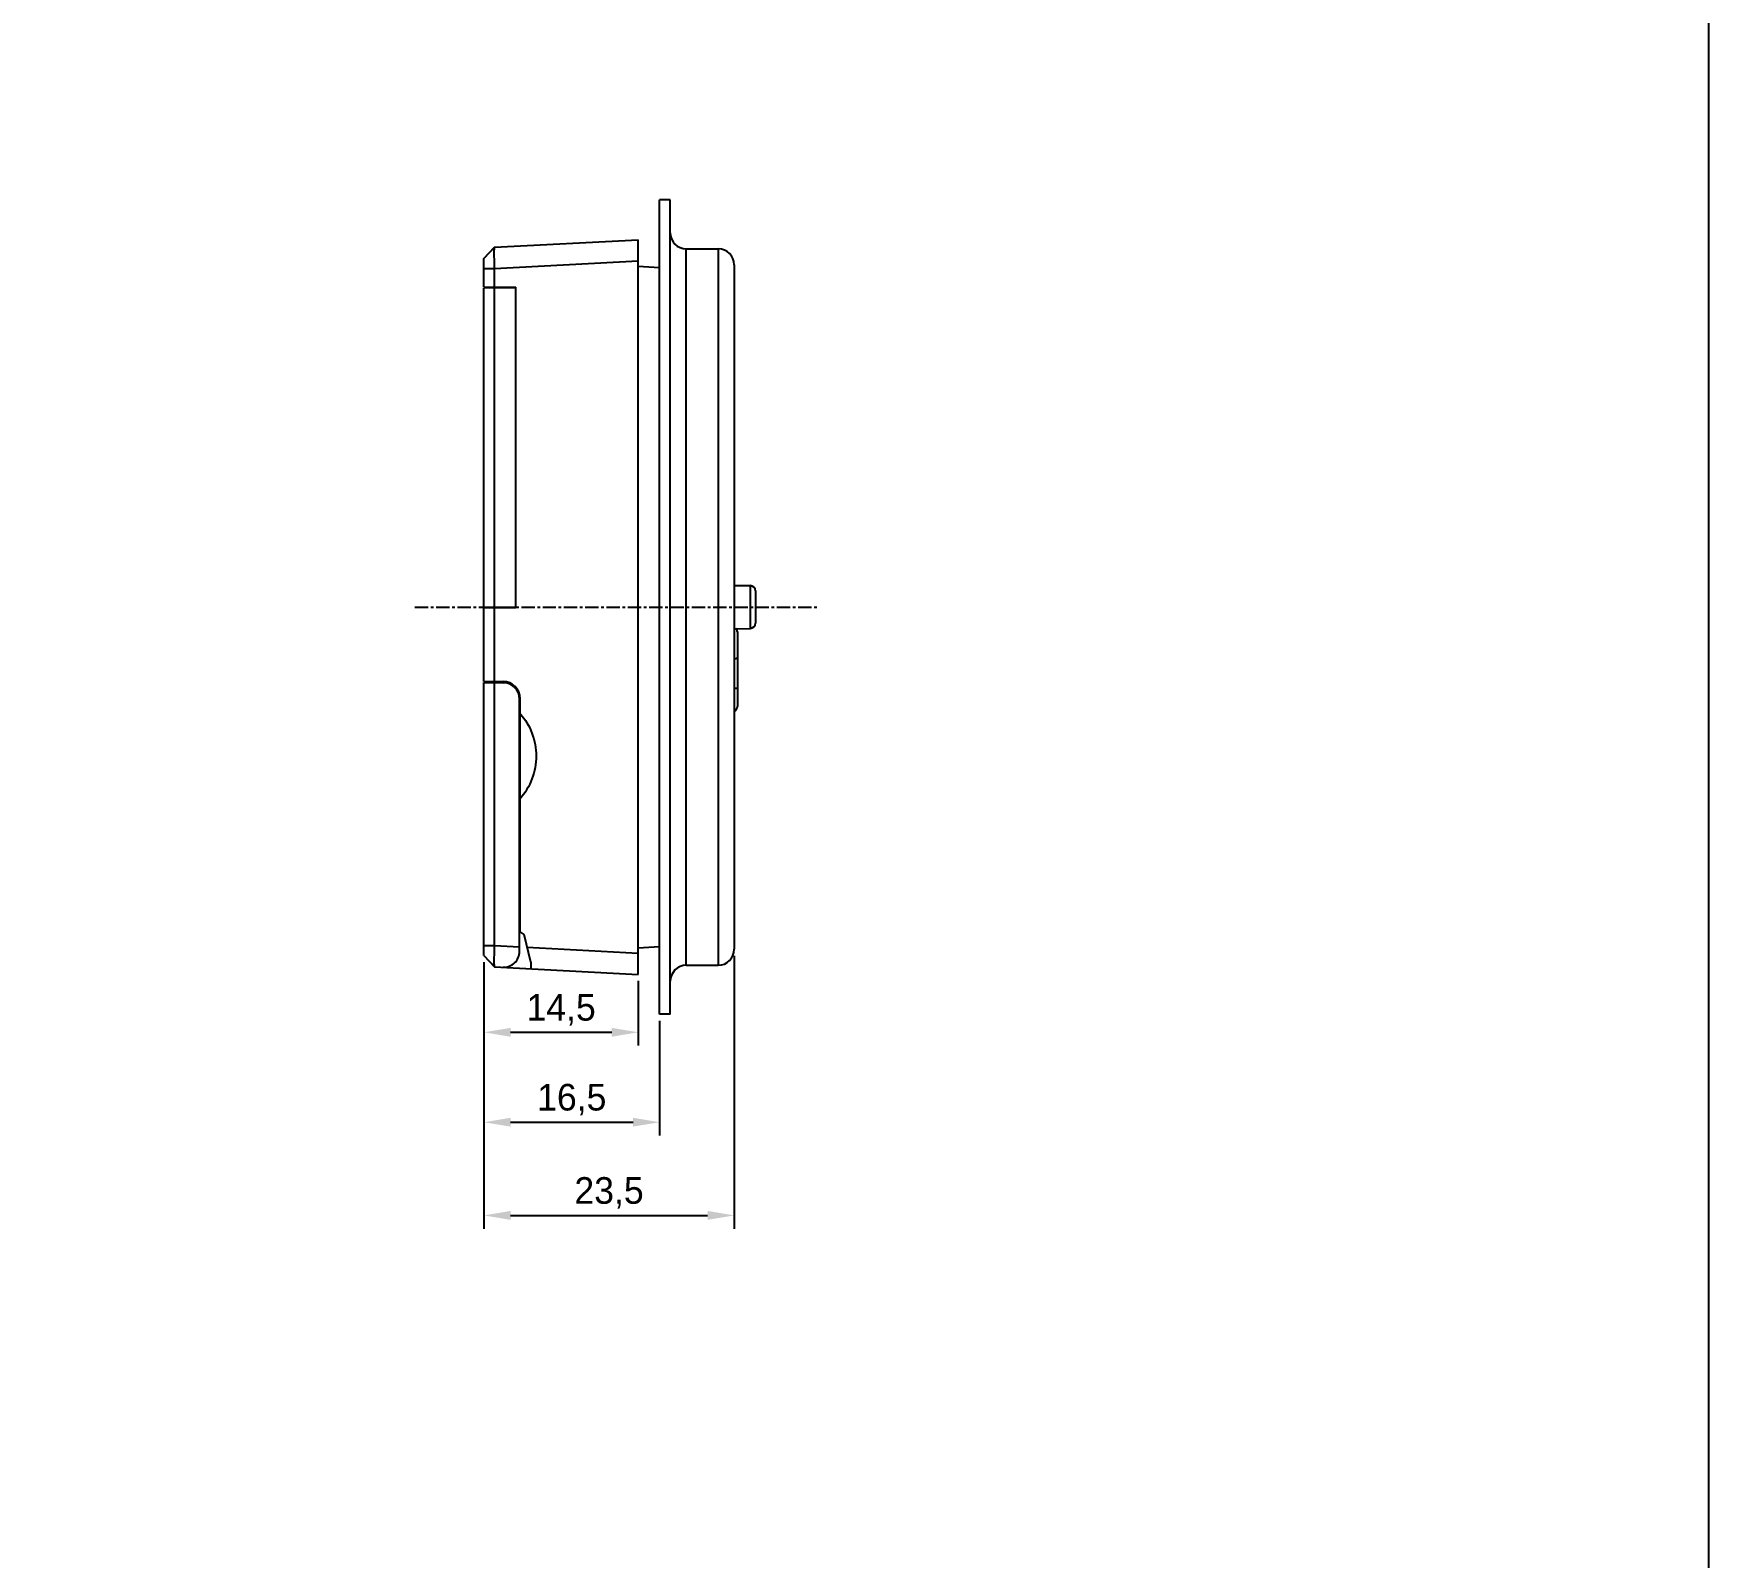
# Model space of a CAD drawing. Header units: millimetres. Extents: x 25 to 865, y 25 to 606.
# Drawn here: x 708 to 865.3, y 167.8 to 311 of the extents above; entities that cross this region are included whole.
import ezdxf

# ---------------------------------------------------------------- set-up
doc = ezdxf.new("R2010")
doc.units = ezdxf.units.MM
doc.linetypes.add('CENTER', pattern=[2, 1.25, -0.25, 0.25, -0.25])
doc.layers.add('02___PRT_ALL_AXES', color=7, linetype='Continuous')
doc.styles.get("Standard").update_dxf_attribs({"font": 'BareunDotumPro1.ttf'})
doc.dimstyles.new('ISO-25', dxfattribs={"dimtxt": 2.5, "dimasz": 2.5, "dimexe": 1.25, "dimexo": 0.625, "dimtad": 1, "dimtxsty": 'Standard', "dimcen": 2.5, "dimadec": 0, "dimazin": 0, "dimtfac": 1, "dimtmove": 0, "dimatfit": 3, "dimfxl": 0, "dimarcsym": 0})

# ---------------------------------------------------------------- blocks, each defined once
blk = doc.blocks.new('*D27')
at = {"color": 0, "lineweight": -2}
for p, q in [((750.28, 223.73), (750.28, 215.9)), ((764.78, 221.97), (764.78, 215.9)), ((752.78, 217.15), (762.28, 217.15))]:
    blk.add_line(p, q, dxfattribs=at)
at = {"color": 0}
for points in [[(752.78, 217.56), (752.78, 216.73), (750.28, 217.15)], [(762.28, 216.73), (762.28, 217.56), (764.78, 217.15)]]:
    blk.add_solid(points, dxfattribs=at)
at = {"layer": 'Defpoints', "color": 0}
for p in [(750.28, 224.35), (764.78, 222.59), (764.78, 217.15)]:
    blk.add_point(p, dxfattribs=at)
at = {"color": 0, "insert": (757.53, 219.26), "char_height": 2.5, "attachment_point": 5}
blk.add_mtext('14,5', dxfattribs=at)
blk = doc.blocks.new('*D28')
at = {"color": 0, "lineweight": -2}
for p, q in [((750.28, 223.73), (750.28, 207.45)), ((766.78, 218.22), (766.78, 207.45)), ((752.78, 208.7), (764.28, 208.7))]:
    blk.add_line(p, q, dxfattribs=at)
at = {"color": 0}
for points in [[(752.78, 209.12), (752.78, 208.29), (750.28, 208.7)], [(764.28, 208.29), (764.28, 209.12), (766.78, 208.7)]]:
    blk.add_solid(points, dxfattribs=at)
at = {"layer": 'Defpoints', "color": 0}
for p in [(750.28, 224.35), (766.78, 218.84), (766.78, 208.7)]:
    blk.add_point(p, dxfattribs=at)
at = {"color": 0, "insert": (758.53, 210.82), "char_height": 2.5, "attachment_point": 5}
blk.add_mtext('16,5', dxfattribs=at)
blk = doc.blocks.new('*D29')
at = {"color": 0, "lineweight": -2}
for p, q in [((773.78, 224.32), (773.78, 198.7)), ((750.28, 223.1), (750.28, 198.7)), ((752.78, 199.95), (771.28, 199.95))]:
    blk.add_line(p, q, dxfattribs=at)
at = {"color": 0}
for points in [[(752.78, 200.37), (752.78, 199.53), (750.28, 199.95)], [(771.28, 199.53), (771.28, 200.37), (773.78, 199.95)]]:
    blk.add_solid(points, dxfattribs=at)
at = {"layer": 'Defpoints', "color": 0}
for p in [(773.78, 224.94), (750.28, 223.73), (773.78, 199.95)]:
    blk.add_point(p, dxfattribs=at)
at = {"color": 0, "insert": (762.03, 202.06), "char_height": 2.5, "attachment_point": 5}
blk.add_mtext('23,5', dxfattribs=at)

msp = doc.modelspace()

# ---------------------------------------------------------------- linework, layer by layer
at = {"color": 7, "linetype": 'Continuous'}
for p, q in [((751.279, 290.884), (764.78, 291.591)), ((764.78, 222.591), (764.78, 291.591)), ((750.28, 289.831), (751.279, 290.884)), ((751.277, 290.883), (750.28, 289.831)), ((750.28, 287.167), (750.28, 289.831)), ((751.277, 290.883), (751.279, 290.884)), ((751.277, 290.882), (751.277, 290.883)), ((751.279, 288.886), (764.78, 289.594)), ((769.28, 223.441), (769.28, 290.741)), ((772.28, 290.741), (772.28, 223.441)), ((750.28, 288.886), (751.279, 288.886)), ((751.279, 287.159), (751.279, 288.886)), ((764.78, 289.091), (766.78, 288.986)), ((773.78, 289.241), (773.78, 224.941)), ((750.28, 287.167), (753.28, 287.141)), ((750.28, 287.065), (753.28, 287.091)), ((750.28, 257.117), (750.28, 287.065)), ((751.279, 257.109), (751.279, 287.074)), ((752.48, 287.084), (752.48, 287.148)), ((753.28, 257.041), (753.28, 287.141)), ((773.78, 259.126), (775.289, 259.1)), ((775.289, 259.1), (775.289, 255.083)), ((775.78, 258.6), (775.78, 255.583)), ((750.28, 257.117), (753.28, 257.091)), ((750.28, 257.015), (753.28, 257.041)), ((750.28, 250.091), (750.28, 257.015)), ((751.279, 250.091), (751.279, 257.024)), ((752.48, 257.034), (752.48, 257.098)), ((753.229, 257.041), (753.28, 257.091)), ((773.78, 255.056), (775.289, 255.083)), ((774.08, 254.761), (774.08, 247.761)), ((750.28, 250.091), (752.08, 250.091)), ((752.08, 249.959), (752.08, 250.091)), ((750.28, 224.351), (750.28, 249.991)), ((750.28, 249.991), (752.156, 249.959)), ((751.279, 225.296), (751.279, 249.974)), ((752.37, 249.938), (752.37, 250.065)), ((753.544, 249.137), (753.467, 249.133)), ((753.63, 224.756), (753.63, 248.459)), ((753.68, 247.839), (753.63, 247.842)), ((753.68, 226.584), (753.68, 248.491)), ((753.63, 227.179), (753.68, 227.178)), ((753.63, 226.68), (753.68, 226.678)), ((754.053, 226.342), (753.68, 226.584)), ((750.28, 225.296), (751.279, 225.296)), ((751.279, 225.296), (753.63, 225.173)), ((754.68, 223.731), (754.053, 226.342)), ((754.343, 225.136), (764.78, 224.589)), ((764.78, 225.091), (766.78, 225.196)), ((750.28, 224.351), (751.279, 223.299)), ((750.791, 223.812), (750.985, 223.608)), ((750.985, 223.608), (751.277, 223.3)), ((754.68, 223.731), (754.68, 223.121)), ((751.279, 223.299), (751.277, 223.3)), ((751.277, 223.3), (751.277, 223.3)), ((751.279, 223.299), (764.78, 222.591))]:
    msp.add_line(p, q, dxfattribs=at)
at = {"color": 1, "linetype": 'CENTER'}
msp.add_line((743.798, 257.091), (781.758, 257.091), dxfattribs=at)
msp.add_lwpolyline([(25.35, 605.717), (865.266, 605.717), (865.266, 24.679), (25.35, 24.679)], close=True)
at = {"color": 7, "linetype": 'Continuous'}
for centre, radius, start, end in [((769.28, 292.241), 1.5, 180, 270), ((772.28, 289.241), 1.5, 0, 90), ((775.28, 258.6), 0.5, 0, 89), ((773.58, 254.761), 0.5, 0, 36.70142), ((775.28, 255.583), 0.5, 271, 0), ((752.08, 248.491), 1.6, 0, 90), ((752.13, 248.459), 1.5, 0, 89), ((773.58, 247.761), 0.5, 293.60704, 0), ((772.28, 224.941), 1.5, 270, 0), ((752.13, 224.756), 1.5, 267, 0), ((769.28, 221.941), 1.5, 90, 180)]:
    msp.add_arc(centre, radius, start, end, dxfattribs=at)
for points, knots in [([(751.279, 288.886), (751.275, 289.013), (751.269, 289.262), (751.262, 289.625), (751.257, 289.96), (751.256, 290.256), (751.256, 290.473), (751.259, 290.618), (751.261, 290.704), (751.264, 290.774), (751.267, 290.826), (751.271, 290.86), (751.273, 290.878), (751.277, 290.882)], [0, 0, 0, 0, 0.1906083, 0.3743539, 0.5442156, 0.6941577, 0.8186323, 0.8698734, 0.9131183, 0.9480079, 0.9742142, 0.9915234, 1, 1, 1, 1]), ([(774.08, 252.297), (774.08, 252.286), (774.06, 252.271), (774.032, 252.259), (773.996, 252.248), (773.952, 252.238), (773.88, 252.226), (773.821, 252.22), (773.78, 252.217)], [0, 0, 0, 0, 0.1018212, 0.1904723, 0.3061664, 0.4476743, 0.6126485, 1, 1, 1, 1]), ([(774.08, 249.497), (774.08, 249.486), (774.06, 249.471), (774.032, 249.459), (773.996, 249.448), (773.952, 249.438), (773.88, 249.426), (773.821, 249.42), (773.78, 249.417)], [0, 0, 0, 0, 0.1018212, 0.1904723, 0.3061664, 0.4476743, 0.6126485, 1, 1, 1, 1]), ([(753.68, 247.091), (754.156, 246.546), (754.919, 245.273), (755.314, 243.091), (754.919, 240.909), (754.156, 239.637), (753.68, 239.091)], [0, 0, 0, 0, 0.2499858, 0.5000001, 0.7500151, 1, 1, 1, 1]), ([(751.277, 223.3), (751.273, 223.305), (751.271, 223.323), (751.267, 223.356), (751.264, 223.409), (751.261, 223.478), (751.259, 223.564), (751.256, 223.71), (751.256, 223.927), (751.257, 224.223), (751.262, 224.558), (751.269, 224.92), (751.275, 225.169), (751.279, 225.296)], [0, 0, 0, 0, 0.0084827, 0.0257963, 0.0520065, 0.0868997, 0.1301473, 0.1813901, 0.3058655, 0.4558056, 0.6256622, 0.8093999, 1, 1, 1, 1])]:
    msp.add_open_spline(points, degree=3, knots=knots, dxfattribs=at)
at = {"layer": '02___PRT_ALL_AXES', "color": 7, "linetype": 'Continuous'}
for p, q in [((766.78, 218.842), (766.78, 295.341)), ((767.78, 295.341), (766.78, 295.341)), ((767.78, 218.842), (767.78, 295.341)), ((769.28, 290.741), (772.28, 290.741)), ((769.28, 223.441), (772.28, 223.441)), ((767.78, 218.841), (766.78, 218.841))]:
    msp.add_line(p, q, dxfattribs=at)

# ---------------------------------------------------------------- dimensions: what is measured, and where the dimension line sits
for base, p1, p2, picture, middle in [((773.78, 199.95), (750.28, 223.726), (773.78, 224.941), '*D29', (762.03, 202.063)), ((764.78, 217.148), (750.28, 224.351), (764.78, 222.591), '*D27', (757.53, 219.261)), ((766.78, 208.705), (750.28, 224.351), (766.78, 218.841), '*D28', (758.53, 210.818))]:
    dim = msp.add_linear_dim(base=base, p1=p1, p2=p2, dimstyle='ISO-25')
    dim.commit()
    dim.dimension.update_dxf_attribs({"geometry": picture, "text_midpoint": middle})

doc.saveas('drawing.dxf')
